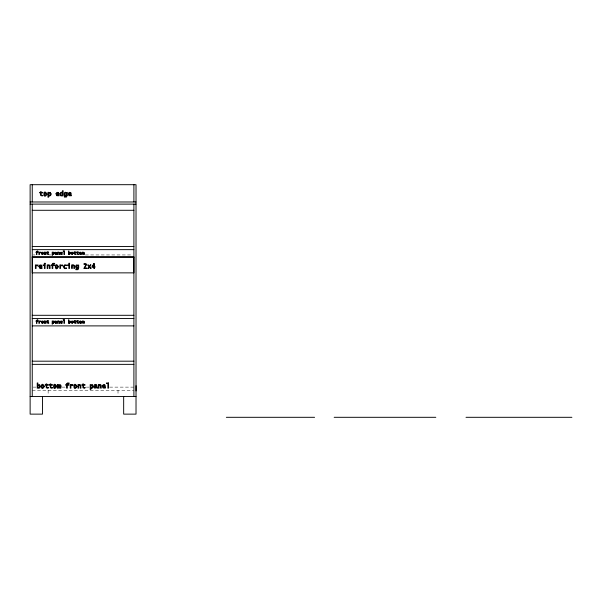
<?xml version="1.0" encoding="UTF-8"?>
<svg xmlns="http://www.w3.org/2000/svg" width="602" height="602" viewBox="0 0 602 602"><rect width="100%" height="100%" fill="white"/><g stroke="black" fill="none" stroke-linecap="round" stroke-linejoin="round"><path stroke-width="0.45" stroke-dasharray="3.01 2.26" d="M33.178 254.939L35.044 254.939M49.259 254.909L51.065 254.909M85.401 254.939L132.034 254.939M33.178 387.124L35.977 387.124M62.089 387.124L67.687 387.124M86.334 387.124L89.134 387.124M109.654 387.124L133.9 387.124M32.245 390.277L133.9 390.277M118.015 390.277L118.015 394.686M48.13 390.277L48.13 394.686"/><path stroke-width="0.9" d="M30.13 201.986L136.022 201.986M30.13 204.108L136.022 204.108M32.245 210.286L133.9 210.286M32.245 246.466L133.9 246.466M32.245 249.642L133.9 249.642M32.245 257.054L133.9 257.054M32.245 315.297L133.9 315.297M32.245 318.481L133.9 318.481M32.245 325.893L133.9 325.893M32.245 361.185L133.9 361.185M32.245 364.36L133.9 364.36M30.13 396.477L136.022 396.477M226.344 417.306L314.59 417.306M334.163 417.306L435.818 417.306M466.008 417.306L571.9 417.306M136.044 385.679L136.044 390.969M133.9 184.694L133.9 201.986M133.9 204.108L133.9 396.477M123.666 396.477L123.666 414.131L136.022 414.131L136.022 184.694L30.13 184.694L30.13 414.131L42.479 414.131L42.479 396.477M32.245 184.694L32.245 201.986M32.245 204.108L32.245 396.477M32.245 256.979L32.245 272.864L133.9 272.864L133.9 256.979L32.245 256.979M67.213 195.183L66.544 197.042L64.354 197.102L64.422 196.553L66.288 196.553L66.581 195.161C63.564 198.351 63.263 190.194 66.604 192.723L67.213 192.316L67.213 195.183M78.674 267.792L78.004 269.651L75.814 269.704L75.882 269.154L77.748 269.154L78.042 267.762C75.024 270.96 74.731 262.803 78.064 265.332L78.674 264.925L78.674 267.792M51.087 193.987L50.673 195.432L49.582 195.981A1.181 1.181 0 0 1 48.815 195.71L48.596 197.208L47.949 197.208L47.949 192.316L48.596 192.316L48.596 192.986L50.32 192.354L51.087 193.987M40.357 386.266L39.943 387.711L38.852 388.26A1.181 1.181 0 0 1 38.084 387.989L37.226 388.222L37.226 382.97L37.873 382.97L37.873 385.265L39.589 384.633L40.357 386.266M54.285 253.246L53.277 254.578A0.79 0.79 0 0 1 52.765 254.39L52.193 255.391L52.193 252.133L52.622 252.133C52.419 252.547 54.601 251.553 54.285 253.246M60.027 193.806L60.539 195.718L61.645 195.936L62.48 195.229L62.48 195.898L63.135 195.898L63.135 190.691L62.48 190.691L62.269 192.512A1.181 1.181 0 0 0 61.502 192.234L60.636 192.55L60.027 193.806M54.285 322.085L53.277 323.409A0.79 0.79 0 0 1 52.765 323.229L52.193 324.222L52.193 320.964L52.622 320.964C52.419 321.385 54.601 320.392 54.285 322.085M70.562 253.246L69.561 254.578A0.79 0.79 0 0 1 69.049 254.39L68.47 254.548L68.47 251.042L68.906 251.042C67.702 253.6 70.705 250.936 70.562 253.246M70.562 322.085L69.561 323.409A0.79 0.79 0 0 1 69.049 323.229L68.47 323.379L68.47 319.88L68.906 319.88C67.702 322.439 70.705 319.775 70.562 322.085M93.333 386.266L92.919 387.711L91.828 388.26A1.181 1.181 0 0 1 91.06 387.989L90.849 389.486L90.195 389.486L90.195 384.595L90.849 384.595L90.849 385.265L92.565 384.633L93.333 386.266M36.496 251.696L36.481 252.185L35.827 252.185L36.481 252.509L36.481 254.518L36.918 254.518L36.918 252.509L38.054 252.185C36.24 252.893 36.895 250.673 38.144 251.425L37.234 251.004L36.496 251.696M36.496 320.535L36.481 321.024L35.827 321.024L36.481 321.348L36.481 323.357L36.918 323.357L36.918 321.348L38.054 321.024C36.24 321.724 36.895 319.504 38.144 320.264L37.234 319.843L36.496 320.535M52.163 264.278L52.141 265.008L51.162 265.008L51.162 265.497L52.141 265.497L52.141 268.507L52.788 268.507L52.788 265.497L54.504 265.497L54.504 265.008L52.788 265.008L52.841 264.15L54.639 263.872L54.639 263.352L52.953 263.292L52.163 264.278M66.656 383.948L66.634 384.678L65.656 384.678L65.656 385.167L66.634 385.167L66.634 388.177L67.281 388.177L67.281 385.167L68.997 385.167L68.997 384.678L67.281 384.678L67.334 383.828L69.132 383.542L69.132 383.03L67.447 382.97L66.656 383.948M47.009 194.107C42.847 201.467 42.84 186.755 47.009 194.107M43.419 253.322C40.974 257.573 40.966 249.085 43.419 253.322M43.419 322.16C40.974 326.404 40.966 317.924 43.419 322.16M44.45 386.386C40.289 393.746 40.281 379.034 44.45 386.386M58.477 266.716C54.308 274.076 54.3 259.364 58.477 266.716M56.671 386.386C52.509 393.746 52.502 379.034 56.671 386.386M73.293 253.322C70.848 257.573 70.84 249.085 73.293 253.322M73.293 322.16C70.848 326.404 70.84 317.924 73.293 322.16M81.436 253.322C78.99 257.573 78.982 249.085 81.436 253.322M77.041 386.386C72.872 393.746 72.865 379.034 77.041 386.386M81.436 322.16C78.99 326.404 78.982 317.924 81.436 322.16M64.143 266.408L64.324 267.529A1.144 1.144 0 0 0 64.911 268.01L66.536 267.882L66.536 268.394C62.668 270.268 62.563 263.255 66.468 265.015L66.468 265.557L64.647 265.542L64.143 266.408M38.949 266.355L39.694 268.326L42.08 268.364L42.08 267.852L40.379 268.025L39.649 267.168L42.057 266.882L41.5 265.091L39.935 264.978L38.949 266.355M56.001 193.746L56.746 195.718L59.131 195.763L59.131 195.244L57.431 195.417L56.701 194.566L59.109 194.28L58.552 192.489L56.987 192.369L56.001 193.746M60.275 253.088L60.772 254.398L62.36 254.082C57.815 254.669 65.52 252.103 60.742 252.276A1.196 1.196 0 0 0 60.335 252.848L60.275 253.088M68.222 193.746L68.967 195.718L71.352 195.763L71.352 195.244L69.651 195.417L68.921 194.566L71.329 194.28L70.773 192.489L69.207 192.369L68.222 193.746M60.275 321.919L60.772 323.236L62.36 322.92C57.815 323.507 65.52 320.941 60.742 321.114A1.196 1.196 0 0 0 60.335 321.679L60.275 321.919M102.317 386.025L103.062 387.997L105.448 388.034L105.448 387.522L103.747 387.696L103.017 386.838L105.425 386.559L104.876 384.768L103.311 384.648L102.317 386.025M50.395 194.062L49.876 195.402L48.596 195.01L49.101 192.964L50.094 192.971L50.395 194.062M39.664 386.341L39.145 387.68L37.873 387.282L38.377 385.242L39.371 385.25L39.664 386.341M53.819 253.291C52.698 256.362 52.615 250.462 53.819 253.291M60.749 193.558L60.99 195.251L62.239 195.04L62.48 193.212L61.389 192.753L60.749 193.558M53.819 322.13C52.698 325.2 52.615 319.301 53.819 322.13M70.103 253.291C68.982 256.362 68.899 250.462 70.103 253.291M70.103 322.13C68.982 325.2 68.899 319.301 70.103 322.13M92.64 386.341L92.121 387.68L90.849 387.282L91.346 385.242L92.347 385.25L92.64 386.341M64.813 193.543L65.076 195.153L66.333 194.935L66.34 193.001L65.452 192.745L64.813 193.543M76.273 266.144L76.537 267.762L77.793 267.544L77.801 265.61L76.913 265.354L76.273 266.144M46.316 194.107C44.224 198.728 44.217 189.495 46.316 194.107M42.96 253.322C41.561 256.407 41.561 250.251 42.96 253.322M42.96 322.16C41.561 325.238 41.561 319.09 42.96 322.16M43.758 386.386C41.666 391.007 41.658 381.773 43.758 386.386M57.784 266.716C55.693 271.336 55.685 262.103 57.784 266.716M55.978 386.386C53.887 391.007 53.879 381.773 55.978 386.386M72.827 253.322C71.435 256.407 71.427 250.251 72.827 253.322M72.827 322.16C71.435 325.238 71.427 319.09 72.827 322.16M80.977 253.322C79.584 256.407 79.577 250.251 80.977 253.322M80.977 322.16C79.584 325.238 79.577 319.09 80.977 322.16M76.349 386.386C74.257 391.007 74.249 381.773 76.349 386.386M54.835 253.728C56.49 256.791 58.447 251.598 55.023 252.246L55.023 252.614C57.19 252.223 55.723 253.118 54.835 253.728M54.835 322.559C56.49 325.629 58.447 320.43 55.023 321.077L55.023 321.453C57.19 321.062 55.723 321.957 54.835 322.559M94.16 386.988L94.311 387.808A1.069 1.069 0 0 0 94.807 388.17L96.433 387.748L97.577 388.139C96.433 387.252 97.772 383.068 94.439 384.761L94.439 385.318L96.162 385.167L96.335 386.017L94.89 386.206L94.16 386.988M55.279 253.713L55.971 254.149L56.279 253.344L55.279 253.713M55.279 322.552L55.971 322.981L56.279 322.183L55.279 322.552M94.823 386.973L94.973 387.56L95.868 387.62L96.335 386.424L94.823 386.973M85.92 264.85L83.813 268.507L86.583 268.507L86.583 267.935L84.589 267.935L86.583 264.541A1.181 1.181 0 0 0 86.206 263.864L83.941 263.759L83.941 264.331L85.416 264.045L85.92 264.85M39.724 265.949L39.634 266.393L41.365 266.393L40.906 265.392L39.724 265.949M56.776 193.34L56.686 193.791L58.417 193.791L57.958 192.783L56.776 193.34M68.997 193.34L68.906 193.791L70.637 193.791L70.178 192.783L68.997 193.34M60.794 252.81L60.727 253.111C62.781 254.006 61.517 251.493 60.794 252.81M60.794 321.649L60.727 321.95C62.781 322.838 61.517 320.324 60.794 321.649M103.1 385.619L103.002 386.07L104.733 386.07L104.281 385.062L103.1 385.619M82.354 252.772L81.872 254.518L82.256 252.133C82.587 252.674 85.243 251.215 84.182 254.518L83.731 252.471L83.219 254.518L82.805 252.539L82.354 252.772M82.354 321.611L81.872 323.357L82.256 320.964C82.587 321.506 85.243 320.046 84.182 323.357L83.731 321.302L83.219 323.357L82.805 321.378L82.354 321.611M58.048 385.566L57.897 388.177L57.325 388.177L57.325 384.595L57.897 384.595L57.897 385.265C59.32 384.294 62.141 384.129 60.787 388.177L60.215 388.177L60.11 385.099L59.342 385.867L59.342 388.177L58.77 388.177L58.733 385.205L58.048 385.566M93.814 263.623L91.775 267.205L93.814 267.205L93.814 268.507L94.424 268.507L94.424 267.205L95.071 267.205L95.071 266.716L94.424 266.716L94.424 263.623L93.814 263.623M93.814 264.496L92.324 266.716L93.814 266.716L93.814 264.496M90.36 264.925L89.45 266.25L88.464 264.925L87.651 264.925L88.976 266.694L87.644 268.507L88.298 268.507L89.307 267.137L90.33 268.507L91.143 268.507L89.788 266.694L91.007 264.925L90.36 264.925M44.646 252.358L44.051 252.133L44.051 254.518L44.488 254.518C43.502 252.042 46.7 251.922 45.549 254.518L45.978 254.518L45.978 252.885L45.3 252.08A0.865 0.865 0 0 0 44.646 252.358M48.1 265.264L47.851 265.595L47.851 264.925L47.204 264.925L47.204 268.507L47.851 268.507L47.851 266.167L48.875 265.459L49.409 265.873L49.439 268.507L50.094 268.507L50.026 265.527L49.071 264.842A1.294 1.294 0 0 0 48.1 265.264M58.228 252.358L57.626 252.133L57.626 254.518L58.063 254.518C57.085 252.042 60.283 251.922 59.124 254.518L59.56 254.518L59.56 252.885L58.876 252.08A0.865 0.865 0 0 0 58.228 252.358M72.533 265.264L72.293 265.595L72.293 264.925L71.638 264.925L71.638 268.507L72.293 268.507L72.293 266.167L73.316 265.459L73.85 265.873L73.88 268.507L74.535 268.507L74.467 265.527L73.512 264.842A1.294 1.294 0 0 0 72.533 265.264M44.646 321.197L44.051 320.964L44.051 323.357L44.488 323.357C43.502 320.874 46.7 320.761 45.549 323.357L45.978 323.357L45.978 321.724L45.3 320.911A0.865 0.865 0 0 0 44.646 321.197M58.228 321.197L57.626 320.964L57.626 323.357L58.063 323.357C57.085 320.874 60.283 320.761 59.124 323.357L59.56 323.357L59.56 321.724L58.876 320.911A0.865 0.865 0 0 0 58.228 321.197M78.885 384.941L78.636 385.265L78.636 384.595L77.989 384.595L77.989 388.177L78.636 388.177L78.636 385.837L79.66 385.13L80.194 385.543L80.232 388.177L80.879 388.177L80.811 385.197L79.855 384.512A1.294 1.294 0 0 0 78.885 384.941M99.247 384.941L99.006 385.265L99.006 384.595L98.352 384.595L98.352 388.177L99.006 388.177L99.006 385.837L100.03 385.13L100.564 385.543L100.594 388.177L101.241 388.177L101.181 385.197L100.225 384.512A1.294 1.294 0 0 0 99.247 384.941M39.514 252.358L38.897 252.133L38.897 254.518L39.333 254.518L39.529 252.727L40.665 252.81L40.665 252.133L39.514 252.358M36.316 265.264L36.045 265.595L36.045 264.925L35.398 264.925L35.398 268.507L36.045 268.507L36.045 266.174C36.263 265.617 37.76 264.888 37.557 265.941L38.046 265.941L38.046 264.925L36.316 265.264M60.757 265.264L60.486 265.595L60.486 264.925L59.839 264.925L59.839 268.507L60.486 268.507L60.486 266.174C60.704 265.617 62.202 264.888 61.998 265.941L62.488 265.941L62.488 264.925L60.757 265.264M39.514 321.197L38.897 320.964L38.897 323.357L39.333 323.357L39.529 321.566L40.665 321.649L40.665 320.971L39.514 321.197M71.171 384.941L70.908 385.265L70.908 384.595L70.253 384.595L70.253 388.177L70.908 388.177L70.908 385.844C71.119 385.288 72.616 384.565 72.413 385.611L72.902 385.611L72.902 384.595L71.171 384.941M42.847 195.402L41.387 195.349L41.184 194.724L41.184 192.888L42.78 192.888L42.78 192.399L41.184 192.399L41.184 191.624L40.537 191.624L40.537 192.399L39.642 192.399L39.642 192.888L40.537 192.888L40.695 195.522L42.373 195.966L42.847 195.402M48.792 254.187L47.686 253.735L47.686 252.509L48.739 252.185L47.249 251.666L46.655 252.509L47.249 252.509L47.355 254.27L48.792 254.187M75.95 254.187L74.836 253.735L74.836 252.509L75.897 252.185L74.407 251.666L73.805 252.509L74.407 252.509L74.513 254.27L75.95 254.187M78.666 254.187L77.553 253.735L77.553 252.509L78.614 252.185L77.124 251.666L76.522 252.509L77.124 252.509L77.229 254.27L78.666 254.187M48.792 323.026L47.686 322.574L47.686 321.348L48.739 321.024L47.249 320.505L46.655 321.348L47.249 321.348L47.355 323.101L48.792 323.026M75.95 323.026L74.836 322.574L74.836 321.348L75.897 321.024L74.407 320.505L73.805 321.348L74.407 321.348L74.513 323.101L75.95 323.026M78.666 323.026L77.553 322.574L77.553 321.348L78.614 321.024L77.124 320.505L76.522 321.348L77.124 321.348L77.229 323.101L78.666 323.026M48.438 387.68L46.971 387.628L46.775 387.003L46.775 385.167L48.363 385.167L48.363 384.678L46.775 384.678L46.775 383.903L46.121 383.903L46.121 384.678L45.225 384.678L45.225 385.167L46.121 385.167L46.286 387.801L47.957 388.237L48.438 387.68M52.509 387.68L51.05 387.628L50.846 387.003L50.846 385.167L52.434 385.167L52.434 384.678L50.846 384.678L50.846 383.903L50.199 383.903L50.199 384.678L49.304 384.678L49.304 385.167L50.199 385.167L50.357 387.801L52.028 388.237L52.509 387.68M85.1 387.68L83.633 387.628L83.43 387.003L83.43 385.167L85.025 385.167L85.025 384.678L83.43 384.678L83.43 383.903L82.783 383.903L82.783 384.678L81.887 384.678L81.887 385.167L82.783 385.167L82.948 387.801L84.619 388.237L85.1 387.68M64.399 251.042L63.037 251.042L63.962 251.373L63.962 254.518L64.399 254.518L64.399 251.042M45.135 263.292L44.322 263.292L44.322 264.112L45.135 264.112L45.135 263.292M69.576 263.292L68.763 263.292L68.763 264.112L69.576 264.112L69.576 263.292M45.052 264.925L43.096 264.925L43.096 265.414L44.405 265.414L44.405 268.507L45.052 268.507L45.052 264.925M69.493 264.925L67.537 264.925L67.537 265.414L68.846 265.414L68.846 268.507L69.493 268.507L69.493 264.925M64.399 319.88L63.037 319.88L63.962 320.204L63.962 323.357L64.399 323.357L64.399 319.88M108.503 382.97L106.471 382.97L106.471 383.459L107.856 383.459L107.856 388.177L108.503 388.177L108.503 382.97"/></g></svg>
